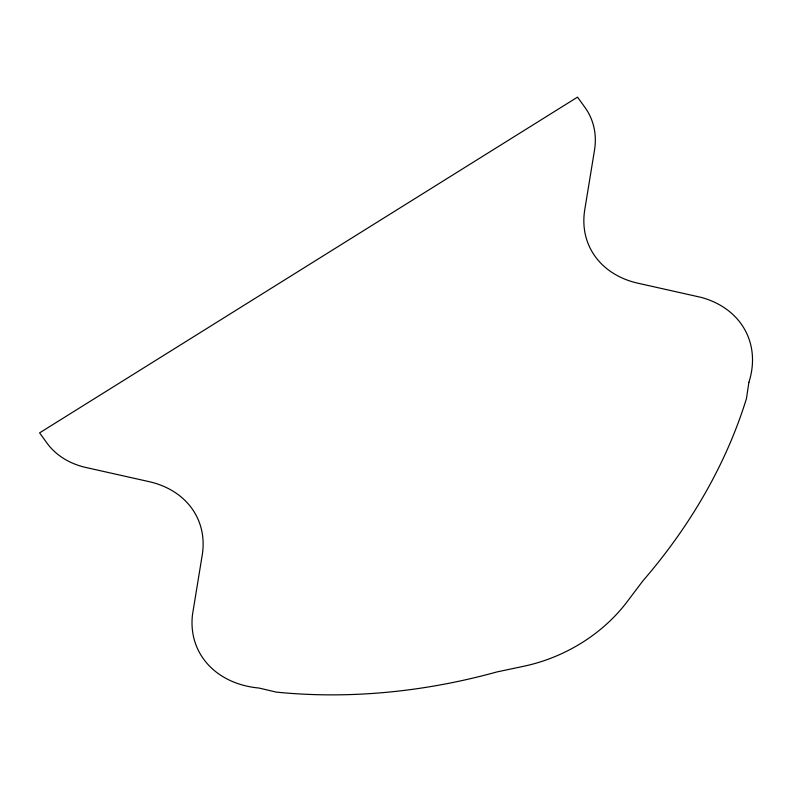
<?xml version="1.0" encoding="UTF-8"?>
<svg xmlns="http://www.w3.org/2000/svg" width="792" height="792" viewBox="0 0 792 792"><rect width="100%" height="100%" fill="white"/><g stroke="black" fill="none" stroke-linecap="round" stroke-linejoin="round"><path stroke-width="1.19" d="M748.905 382.279L746.45 398.604A531.006 417.869 -25.5 0 1 643.045 580.675L627.007 601.89A143.223 112.711 -25.5 0 1 523.957 666.211L496.742 671.982A531.006 417.869 -25.5 0 1 276.2 692.099L259.004 688.04A97.069 76.388 -25.5 0 1 192.496 614.572L202.217 555.152A95.486 75.141 -25.5 0 0 149.044 481.635L86.15 467.547A87.526 68.874 -25.5 0 1 46.985 443.084L39.6 432.868L577.517 97.139L584.902 107.346A87.526 68.874 -25.5 0 1 594.485 150.272L584.763 209.692A95.486 75.141 -25.5 0 0 637.936 283.209L700.831 297.307A97.069 76.388 -25.5 0 1 748.905 382.279"/></g></svg>
